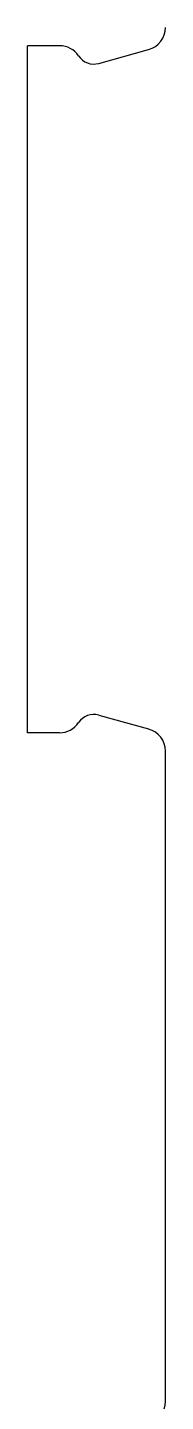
# Model space of a CAD drawing. Extents: x 8 to 213, y -217 to -66.
# Drawn here: x 158.16 to 161.14, y -122.9 to -93.07 of the extents above; entities that cross this region are included whole.
import ezdxf

# ---------------------------------------------------------------- set-up
doc = ezdxf.new("R2010")
doc.units = 0
doc.header["$MEASUREMENT"] = 0

msp = doc.modelspace()

# ---------------------------------------------------------------- linework, layer by layer
for p, q in [((158.852, -93.47), (158.161, -93.47)), ((159.703, -93.853), (160.781, -93.552)), ((159.703, -108.001), (160.781, -108.302)), ((158.852, -108.384), (158.161, -108.384)), ((161.144, -122.901), (161.144, -108.781))]:
    msp.add_line(p, q)
msp.add_lwpolyline([(158.161, -108.384), (158.161, -93.47)])
for centre, radius, start, end in [((160.647, -93.073), 0.497, 285.6189, 360), ((158.852, -93.967), 0.497, 33.749, 90), ((159.596, -93.47), 0.398, 213.749, 285.6189), ((158.852, -107.887), 0.497, 270, 326.251), ((159.596, -108.384), 0.398, 74.3811, 146.251), ((160.647, -108.781), 0.497, 0, 74.3811), ((160.647, -122.901), 0.497, 285.6189, 360)]:
    msp.add_arc(centre, radius, start, end)

doc.saveas('drawing.dxf')
